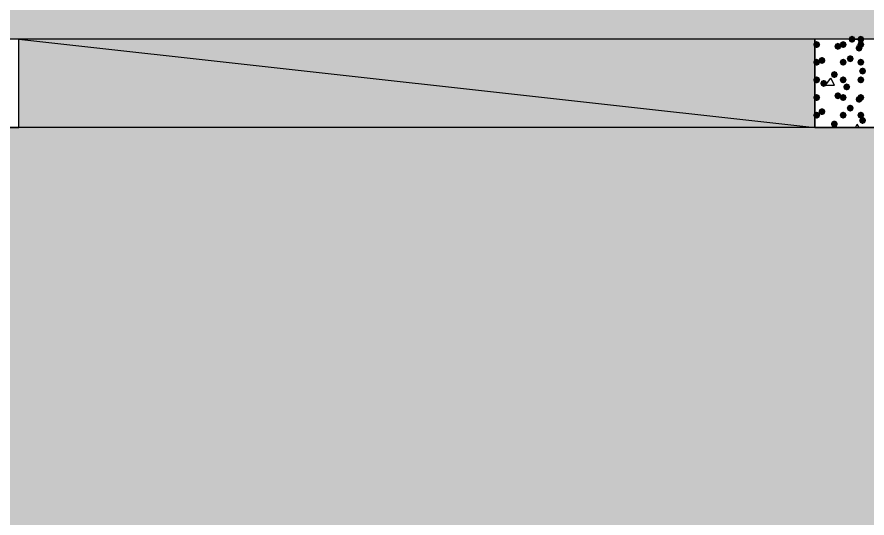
# Model space of a CAD drawing. Header units: millimetres. Extents: x 0 to 420, y 0 to 297.
# Drawn here: x 154.6 to 174.98, y 193.5 to 205.51 of the extents above; entities that cross this region are included whole.
import ezdxf

# ---------------------------------------------------------------- set-up
doc = ezdxf.new("R2010")
doc.units = ezdxf.units.MM
doc.layers.get('0').update_dxf_attribs({"linetype": 'CONTINUOUS'})

msp = doc.modelspace()

# ---------------------------------------------------------------- hatches: boundary and pattern name
at = {"true_color": 0x000008}
h = msp.add_hatch(color=0, dxfattribs=at)
h.paths.add_polyline_path([(379.603, 224.070333), (33.528, 224.070333), (379.603, 204.978)], flags=0)
h.paths.add_polyline_path([(33.528, 224.070333), (379.603, 204.978), (33.528, 204.978)], flags=0)
at = {"true_color": 0x000007}
for points in [[(174.709667, 204.978), (174.684796, 204.918204), (174.625, 204.893333), (174.565204, 204.918204), (174.540333, 204.978), (174.565204, 205.037796), (174.625, 205.062667), (174.684796, 205.037796)], [(174.921333, 204.978), (174.896462, 204.918204), (174.836667, 204.893333), (174.776871, 204.918204), (174.752, 204.978), (174.776871, 205.037796), (174.836667, 205.062667), (174.896462, 205.037796)], [(173.863, 204.851), (173.838129, 204.791204), (173.778333, 204.766333), (173.718538, 204.791204), (173.693667, 204.851), (173.718537, 204.910796), (173.778333, 204.935667), (173.838129, 204.910796)], [(174.371, 204.808667), (174.346129, 204.748871), (174.286333, 204.724), (174.226538, 204.748871), (174.201667, 204.808667), (174.226537, 204.868462), (174.286333, 204.893333), (174.346129, 204.868463)], [(174.498, 204.851), (174.473129, 204.791204), (174.413333, 204.766333), (174.353538, 204.791204), (174.328667, 204.851), (174.353537, 204.910796), (174.413333, 204.935667), (174.473129, 204.910796)], [(174.921333, 204.851), (174.896462, 204.791204), (174.836667, 204.766333), (174.776871, 204.791204), (174.752, 204.851), (174.776871, 204.910796), (174.836667, 204.935667), (174.896462, 204.910796)], [(174.879, 204.766333), (174.854129, 204.706537), (174.794333, 204.681667), (174.734537, 204.706537), (174.709667, 204.766333), (174.734537, 204.826129), (174.794333, 204.851), (174.854129, 204.826129)], [(173.863, 204.427667), (173.838129, 204.367871), (173.778333, 204.343), (173.718538, 204.367871), (173.693667, 204.427667), (173.718537, 204.487462), (173.778333, 204.512333), (173.838129, 204.487463)], [(173.99, 204.47), (173.965129, 204.410204), (173.905333, 204.385333), (173.845538, 204.410204), (173.820667, 204.47), (173.845537, 204.529796), (173.905333, 204.554667), (173.965129, 204.529796)], [(174.498, 204.427667), (174.473129, 204.367871), (174.413333, 204.343), (174.353538, 204.367871), (174.328667, 204.427667), (174.353537, 204.487462), (174.413333, 204.512333), (174.473129, 204.487463)], [(174.667333, 204.512333), (174.642462, 204.452537), (174.582667, 204.427667), (174.522871, 204.452537), (174.498, 204.512333), (174.522871, 204.572129), (174.582667, 204.597), (174.642462, 204.572129)], [(174.921333, 204.427667), (174.896462, 204.367871), (174.836667, 204.343), (174.776871, 204.367871), (174.752, 204.427667), (174.776871, 204.487462), (174.836667, 204.512333), (174.896462, 204.487463)], [(174.963667, 204.216), (174.938796, 204.156204), (174.879, 204.131333), (174.819204, 204.156204), (174.794333, 204.216), (174.819204, 204.275796), (174.879, 204.300667), (174.938796, 204.275796)], [(173.863, 204.004333), (173.838129, 203.944537), (173.778333, 203.919667), (173.718538, 203.944537), (173.693667, 204.004333), (173.718537, 204.064129), (173.778333, 204.089), (173.838129, 204.064129)], [(174.286333, 204.131333), (174.261462, 204.071537), (174.201667, 204.046667), (174.141871, 204.071537), (174.117, 204.131333), (174.141871, 204.191129), (174.201667, 204.216), (174.261462, 204.191129)], [(174.498, 204.004333), (174.473129, 203.944537), (174.413333, 203.919667), (174.353538, 203.944537), (174.328667, 204.004333), (174.353537, 204.064129), (174.413333, 204.089), (174.473129, 204.064129)], [(174.921333, 204.004333), (174.896462, 203.944537), (174.836667, 203.919667), (174.776871, 203.944537), (174.752, 204.004333), (174.776871, 204.064129), (174.836667, 204.089), (174.896462, 204.064129)], [(174.032333, 203.919667), (174.007462, 203.859871), (173.947667, 203.835), (173.887871, 203.859871), (173.863, 203.919667), (173.887871, 203.979462), (173.947667, 204.004333), (174.007462, 203.979463)], [(174.582667, 203.835), (174.557796, 203.775204), (174.498, 203.750333), (174.438204, 203.775204), (174.413333, 203.835), (174.438204, 203.894796), (174.498, 203.919667), (174.557796, 203.894796)], [(173.863, 203.581), (173.838129, 203.521204), (173.778333, 203.496333), (173.718538, 203.521204), (173.693667, 203.581), (173.718537, 203.640796), (173.778333, 203.665667), (173.838129, 203.640796)], [(174.371, 203.623333), (174.346129, 203.563538), (174.286333, 203.538667), (174.226538, 203.563538), (174.201667, 203.623333), (174.226537, 203.683129), (174.286333, 203.708), (174.346129, 203.683129)], [(174.498, 203.581), (174.473129, 203.521204), (174.413333, 203.496333), (174.353538, 203.521204), (174.328667, 203.581), (174.353537, 203.640796), (174.413333, 203.665667), (174.473129, 203.640796)], [(174.921333, 203.581), (174.896462, 203.521204), (174.836667, 203.496333), (174.776871, 203.521204), (174.752, 203.581), (174.776871, 203.640796), (174.836667, 203.665667), (174.896462, 203.640796)], [(174.879, 203.538667), (174.854129, 203.478871), (174.794333, 203.454), (174.734537, 203.478871), (174.709667, 203.538667), (174.734537, 203.598462), (174.794333, 203.623333), (174.854129, 203.598463)], [(173.863, 203.157667), (173.838129, 203.097871), (173.778333, 203.073), (173.718538, 203.097871), (173.693667, 203.157667), (173.718537, 203.217462), (173.778333, 203.242333), (173.838129, 203.217463)], [(173.99, 203.242333), (173.965129, 203.182537), (173.905333, 203.157667), (173.845538, 203.182537), (173.820667, 203.242333), (173.845537, 203.302129), (173.905333, 203.327), (173.965129, 203.302129)], [(174.498, 203.157667), (174.473129, 203.097871), (174.413333, 203.073), (174.353538, 203.097871), (174.328667, 203.157667), (174.353537, 203.217462), (174.413333, 203.242333), (174.473129, 203.217463)], [(174.667333, 203.327), (174.642462, 203.267204), (174.582667, 203.242333), (174.522871, 203.267204), (174.498, 203.327), (174.522871, 203.386796), (174.582667, 203.411667), (174.642462, 203.386796)], [(174.921333, 203.157667), (174.896462, 203.097871), (174.836667, 203.073), (174.776871, 203.097871), (174.752, 203.157667), (174.776871, 203.217462), (174.836667, 203.242333), (174.896462, 203.217463)], [(174.286333, 202.946), (174.261462, 202.886204), (174.201667, 202.861333), (174.141871, 202.886204), (174.117, 202.946), (174.141871, 203.005796), (174.201667, 203.030667), (174.261462, 203.005796)], [(174.963667, 203.030667), (174.938796, 202.970871), (174.879, 202.946), (174.819204, 202.970871), (174.794333, 203.030667), (174.819204, 203.090462), (174.879, 203.115333), (174.938796, 203.090463)]]:
    msp.add_hatch(color=0, dxfattribs=at).paths.add_polyline_path(points, flags=0)
at = {"true_color": 0x000008}
h = msp.add_hatch(color=0, dxfattribs=at)
h.paths.add_polyline_path([(173.736, 204.978), (154.643667, 204.978), (173.736, 202.861333)], flags=0)
h.paths.add_polyline_path([(154.643667, 204.978), (173.736, 202.861333), (154.643667, 202.861333)], flags=0)
h = msp.add_hatch(color=0, dxfattribs=at)
h.paths.add_polyline_path([(194.902667, 202.861333), (33.528, 202.861333), (194.902667, 183.811333)], flags=0)
h.paths.add_polyline_path([(33.528, 202.861333), (194.902667, 183.811333), (33.528, 183.811333)], flags=0)

# ---------------------------------------------------------------- linework, layer by layer
at = {"color": 0, "true_color": 0x000008}
for points in [[(33.528, 224.070333), (379.603, 204.978), (33.528, 204.978)], [(173.736, 204.978), (154.643667, 204.978), (173.736, 202.861333)], [(154.643667, 204.978), (173.736, 202.861333), (154.643667, 202.861333)], [(194.902667, 202.861333), (33.528, 202.861333), (194.902667, 183.811333)]]:
    msp.add_lwpolyline(points, close=True, dxfattribs=at)
at = {"color": 0, "true_color": 0x000007}
for points in [[(152.527, 204.978), (152.527, 202.861333), (154.643667, 202.861333), (154.643667, 204.978)], [(173.736, 204.978), (173.736, 202.861333), (175.852667, 202.861333), (175.852667, 204.978)]]:
    msp.add_lwpolyline(points, close=True, dxfattribs=at)
for points in [[(174.625, 204.978), (174.836667, 204.978)], [(173.99, 203.877333), (174.117, 204.046667)], [(174.201667, 203.877333), (174.117, 204.046667)], [(173.99, 203.877333), (174.201667, 203.877333)], [(174.709667, 202.861333), (174.752, 202.946)], [(174.794333, 202.861333), (174.752, 202.946)]]:
    msp.add_lwpolyline(points, dxfattribs=at)

doc.saveas('drawing.dxf')
